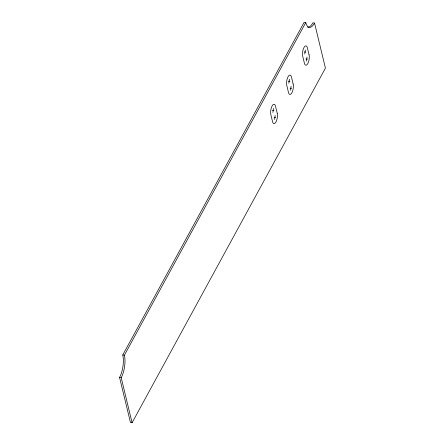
<?xml version="1.0" encoding="UTF-8"?>
<svg xmlns="http://www.w3.org/2000/svg" width="445" height="445" viewBox="0 0 445 445"><rect width="100%" height="100%" fill="white"/><g stroke="black" fill="none" stroke-linecap="round" stroke-linejoin="round"><path stroke-width="0.67" d="M272.902 112.468L273.475 108.435M274.604 119.505L275.177 115.472M288.833 83.254L289.406 79.221M290.529 90.29L291.102 86.258M304.758 54.04L305.331 50.001M306.46 61.076L307.033 57.038M122.759 354.965L304.157 22.25L305.787 22.506A16.059 6.18 -81.1 0 0 314.543 23.062L325.434 68.124L132.087 422.75L130.457 422.494L119.566 377.438A16.059 6.18 -81.1 0 0 122.759 354.965L124.383 355.221L305.787 22.506M304.263 51.97L305.832 52.071M305.96 59.007L307.534 59.107M288.332 81.185L289.901 81.285M290.034 88.221L291.603 88.321M272.401 110.399L273.975 110.499M274.103 117.436L275.678 117.536M314.543 23.062L312.913 22.806A16.059 6.18 -81.1 0 1 307.551 27.139M119.566 377.438L121.196 377.688L132.087 422.75M124.383 355.221A16.059 6.18 -81.1 0 1 121.196 377.688M309.069 54.796L307.367 47.76A6.247 2.403 -81.1 0 0 303.963 47.543A6.247 2.403 -81.1 0 0 302.722 56.281L304.425 63.318A6.247 2.403 -81.1 0 0 307.829 63.535A6.247 2.403 -81.1 0 0 309.069 54.796M293.144 84.01L291.442 76.974A6.247 2.403 -81.1 0 0 288.037 76.757A6.247 2.403 -81.1 0 0 286.797 85.496L288.493 92.532A6.247 2.403 -81.1 0 0 291.903 92.749A6.247 2.403 -81.1 0 0 293.144 84.01M277.213 113.23L275.511 106.194A6.247 2.403 -81.1 0 0 272.106 105.971A6.247 2.403 -81.1 0 0 270.866 114.71L272.568 121.746A6.247 2.403 -81.1 0 0 275.972 121.963A6.247 2.403 -81.1 0 0 277.213 113.23"/></g></svg>
